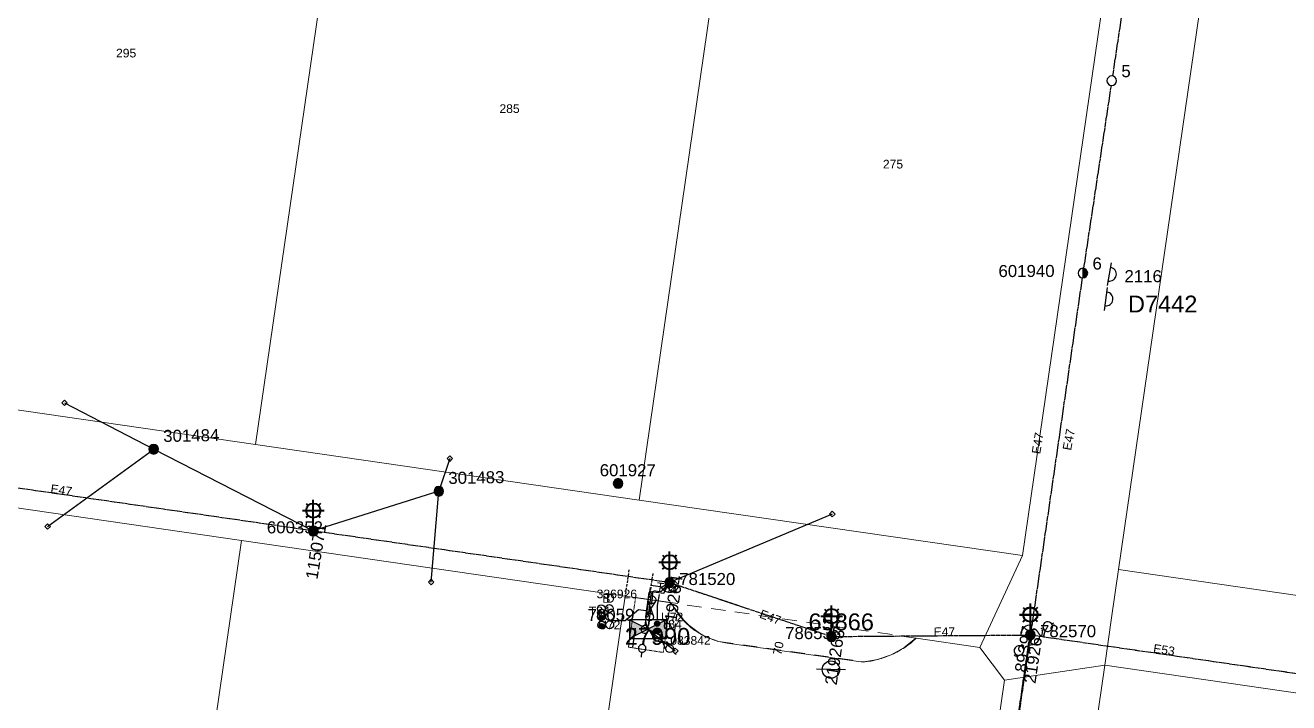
# Model space of a CAD drawing. Header units: metres. Extents: x 368 to 298975, y 411 to 6243625.
# Drawn here: x 296792.2 to 297054.5, y 6241894.2 to 6242035 of the extents above; entities that cross this region are included whole.
import ezdxf
from ezdxf.enums import TextEntityAlignment as Align

# ---------------------------------------------------------------- set-up
doc = ezdxf.new("R2010")
doc.units = ezdxf.units.M
for name, pattern in [('Cable Exist OH', [1, 1, 0]), ('Cable Exist UG', [8.2, 4, -1.2, 1.8, -1.2]), ('Dash', [5, 3, -2]), ('DASHED', [0.75, 0.5, -0.25]), ('HIDDEN', [0.375, 0.25, -0.125]), ('HIDDEN2', [0.1875, 0.125, -0.0625])]:
    doc.linetypes.add(name, pattern=pattern)
doc.layers.get('0').update_dxf_attribs({"color": 6})
for name, color, linetype, lineweight in [('Cadastre Developer_SP_EXT', 9, 'Continuous', 5), ('Cadastre Land Parcels_SP_EXT', 250, 'Continuous', 5), ('Cadastre Other Property_SP_EXT', 9, 'HIDDEN', 5), ('Cadastre Roads_SP_EXT', 250, 'Continuous', 5)]:
    doc.layers.add(name, color=color, linetype=linetype, lineweight=lineweight)
for name, color, linetype in [('Duct_SP_EXT', 7, 'Continuous'), ('Equip_HV_EXT', 7, 'Continuous'), ('Equip_LV_EXT', 7, 'Continuous'), ('Equip_SP_HV_EXT', 7, 'Continuous'), ('Equip_SP_HV_NEW', 2, 'Continuous'), ('Equip_SP_LV_EXT', 7, 'Continuous'), ('Equip_SP_SL_EXT', 7, 'Continuous'), ('Mains_HV_EXT', 7, 'Continuous'), ('Mains_LV_EXT', 7, 'Continuous'), ('Services_SP_EXT', 7, 'Continuous'), ('Sub_SP_EXT', 7, 'Continuous'), ('SupportsOH_SP_TR_HV_LV_SL_EXT', 7, 'Continuous'), ('SupportsOH_SP_TR_HV_LV_SL_NEW', 2, 'Continuous'), ('Trench_SP_EXT', 7, 'Continuous')]:
    doc.layers.add(name, color=color, linetype=linetype)
doc.layers.add('UNKNOWN_FEATURES', color=1, linetype='DASHED', plot=False)
doc.styles.add('HVSW_LABEL', font='arial.ttf')
doc.styles.add('iecARIAL', font='arial.ttf', dxfattribs={"height": 2})
doc.styles.add('POLE_LABEL', font='arial.ttf')
doc.styles.get("Standard").update_dxf_attribs({"font": 'arial.ttf'})
doc.styles.add('SWITCH_LABEL', font='arial.ttf', dxfattribs={"height": 2.5})
doc.linetypes.add('IE Trench HV', pattern='A,7,-0.2,["/",Standard,S=3,R=0,X=0.6,Y=-1.4],-2.5', length=9.7)

# ---------------------------------------------------------------- blocks, each defined once
blk = doc.blocks.new('SUB_PADMOUNT_EXT')
for points in [[(0, 0), (-3.84, 1.92), (-3.84, -1.92)], [(0, 0), (3.84, 1.92), (3.84, -1.92)]]:
    blk.add_hatch(color=256).paths.add_polyline_path(points)
for p, q in [((3.84, 1.92), (-3.84, -1.92)), ((-3.84, 1.92), (3.84, -1.92))]:
    blk.add_line(p, q)
blk.add_lwpolyline([(-3.84, -1.92), (3.84, -1.92), (3.84, 1.92), (-3.84, 1.92)], close=True)
for tag, height, flags, p in [('ASSET_NUM', 3.5, 8, (2, 2)), ('STREET_CODE', 0.2, 9, (1.5, 0)), ('CONSTRUCTED_VOLTAGE', 0.2, 9, (1.5, -0.2)), ('OPERATING_VOLTAGE', 0.2, 9, (1.5, -0.6)), ('ORIENTATION', 0.2, 9, (1.5, -0.8)), ('OWNED_BY', 0.2, 9, (1.5, -1)), ('OPERATED_BY', 0.2, 9, (1.5, -1.2)), ('SECONDARY_VOLTAGE', 0.2, 9, (1.5, -1.6)), ('STATE', 0.2, 9, (1.5, -1.8)), ('SUBSTATION_TYPE', 0.2, 9, (1.5, -2.2)), ('NO_PHASES', 0.2, 9, (1.5, -0.4)), ('MAINTAINED_BY', 0.2, 9, (1.5, -1.4)), ('PARENT', 0.2, 9, (1.5, -2)), ('USAGE', 0.2, 9, (1.5, -2.4)), ('LEGEND', 0.2, 9, (1.5, -2.6)), ('STREETNAME', 0.2, 9, (1.5, -3)), ('SUBURB', 0.2, 9, (1.5, -3.2)), ('Z', 0.2, 1, (1.5, -3.6)), ('LOCATION', 0.2, 9, (1.5, -2.8)), ('NOTES', 0.2, 9, (1.5, -3.4))]:
    blk.add_attdef(tag, text='', height=height, dxfattribs=dict(flags=flags)).set_placement(p, align=Align.MIDDLE_LEFT)
blk = doc.blocks.new('DUCT_EXT')
blk.add_circle((0, 0.8), 0.8)
at = {"flags": 1}
blk.add_attdef('Z', (0, 0), '', height=0.2, dxfattribs=at)
at = {"flags": 9}
for tag, p in [('DUCT_CODE', (0, 0)), ('XSECT_TYPE', (0, -0.2)), ('STATE', (0, -0.6)), ('FB_REFERENCE', (0, -0.4)), ('NOTES', (0, -0.8))]:
    blk.add_attdef(tag, text='', height=0.2, dxfattribs=at).set_placement(p, align=Align.MIDDLE_LEFT)
blk = doc.blocks.new('LV_OH_LINKS_OPEN_EXT')
for p, q in [((-0.17, 4.97), (-0.17, 5.46)), ((0.17, 4.97), (0.17, 5.46)), ((-0.17, 3), (-0.17, 2.5)), ((0.17, 3), (0.17, 2.5))]:
    blk.add_line(p, q)
blk.add_lwpolyline([(0, 2.99, 1), (0, 4.98, 1)], format="xyb", close=True)
at = {"flags": 9}
for tag, p in [('ACTUAL_STATUS', (0, 0)), ('CONSTRUCTED_VOLTAGE', (0, -0.2)), ('OPERATING_VOLTAGE', (0, -0.6)), ('ORIENTATION', (0, -0.8)), ('OWNED_BY', (0, -1)), ('STATE', (0, -1.2)), ('SWITCH_TYPE', (0, -1.4)), ('NO_PHASES', (0, -0.4)), ('USAGE', (0, -1.6)), ('LEGEND', (0, -1.8)), ('NOTES', (0, -2))]:
    blk.add_attdef(tag, text='', height=0.2, dxfattribs=at).set_placement(p, align=Align.MIDDLE_LEFT)
at = {"flags": 1}
blk.add_attdef('Z', (0, 0), '', height=0.2, dxfattribs=at)
blk = doc.blocks.new('SL_LANTERN_EXT')
at = {"lineweight": 40}
for p, q in [((-1.46, 5.68), (-1.06, 5.28)), ((0, 1.97), (0, 6.47)), ((1.46, 5.68), (1.06, 5.28)), ((-2.25, 4.22), (2.25, 4.22)), ((-1.46, 2.76), (-1.06, 3.16)), ((0, 0), (0, 2.72)), ((1.46, 2.76), (1.06, 3.16))]:
    blk.add_line(p, q, dxfattribs=at)
blk.add_circle((0, 4.22), 1.5, dxfattribs=at)
at = {"style": 'iecARIAL', "flags": 8}
blk.add_attdef('ASSET_NUM', (1.5, 1.5), '', height=2.5, dxfattribs=at)
for tag, p, height, flags in [('OPERATING_VOLTAGE', (0.98, -1.65), 0.2, 9), ('ORIENTATION', (0.98, -1.85), 0.2, 9), ('OWNED_BY', (0.98, -2.05), 0.2, 9), ('STATE', (0.98, -2.25), 0.2, 9), ('CONSTRUCTED_VOLTAGE', (0.98, -0.65), 0.2, 9), ('CONTROL_TYPE', (0.98, -0.85), 0.2, 9), ('LANTERN_PURPOSE', (0.98, -1.05), 0.2, 9), ('LANTERN_TYPE', (0.98, -1.25), 0.2, 9), ('NO_PHASES', (0.98, -1.45), 0.2, 9), ('USAGE', (0.98, -2.45), 0.2, 9), ('CEXIST', (0.98, -2.65), 0.2, 9), ('LNUMBER', (2.18, -3.25), 2.5, 8), ('CNEW', (0.98, -2.85), 0.2, 9), ('CNUMBER', (0.98, -3.05), 0.2, 9), ('CREMOVE', (0.98, -3.25), 0.2, 9), ('CREPLACE', (0.98, -3.45), 0.2, 9), ('LKINGHEIGHT', (0.98, -3.65), 0.2, 9), ('LBRACKET', (0.98, -3.85), 0.2, 9), ('LBRACKETVOCAB', (0.98, -4.05), 0.2, 9), ('LCATEGORY', (0.98, -4.25), 0.2, 9), ('LCHARGE1', (0.98, -4.45), 0.2, 9), ('LCHARGE1PERCENT', (0.98, -4.65), 0.2, 9), ('LCHARGE2', (0.98, -4.85), 0.2, 9), ('LCHARGE2PERCENT', (0.98, -5.05), 0.2, 9), ('LCHARGE3', (0.98, -5.25), 0.2, 9), ('LCHARGE3PERCENT', (0.98, -5.45), 0.2, 9), ('LEXIST', (0.98, -5.65), 0.2, 9), ('LLAMP', (0.98, -5.85), 0.2, 9), ('LLAMPVOCAB', (0.98, -6.05), 0.2, 9), ('LMAST', (0.98, -6.25), 0.2, 9), ('LMASTVOCAB', (0.98, -6.45), 0.2, 9), ('LNEW', (0.98, -6.65), 0.2, 9), ('LANTNUMBER', (0.98, -6.85), 0.2, 9), ('LOUTREACH', (0.98, -7.25), 0.2, 9), ('LOUTREACHVOCAB', (0.98, -7.45), 0.2, 9), ('LRATECODE', (0.98, -7.65), 0.2, 9), ('LREMOVE', (0.98, -7.85), 0.2, 9), ('LREPLACE', (0.98, -8.05), 0.2, 9), ('STREETNAME', (0.98, -9.25), 0.2, 9), ('SUBURB', (0.98, -9.45), 0.2, 1), ('LTYPE', (0.98, -8.25), 0.2, 9), ('LTYPEVOCAB', (0.98, -8.45), 0.2, 9), ('LEGEND', (0.98, -8.65), 0.2, 9), ('LOCATION', (0.98, -8.85), 0.2, 9), ('NOTES', (0.98, -9.05), 0.2, 9)]:
    blk.add_attdef(tag, p, '', height=height, dxfattribs=dict(flags=flags))
blk = doc.blocks.new('CCP_EXT')
at = {"flags": 9}
blk.add_attdef('NOTES', text='', height=0.2, dxfattribs=at).set_placement((0, -2), align=Align.MIDDLE_LEFT)
blk.add_wipeout([(0, 0.57), (0.57, 0), (0, -0.57), (-0.57, 0)])
blk.add_lwpolyline([(-0.57, 0), (0, 0.57), (0.57, 0), (0, -0.57), (-0.57, 0)])
at = {"flags": 1}
blk.add_attdef('Z', (0, 0), '', height=0.2, dxfattribs=at)
at = {"flags": 9}
for tag, p in [('CCP_TYPE', (0, 0)), ('CONSTRUCTED_VOLTAGE', (0, -0.2)), ('OPERATING_VOLTAGE', (0, -0.6)), ('ORIENTATION', (0, -0.8)), ('OWNED_BY', (0, -1)), ('STATE', (0, -1.8)), ('NO_PHASES', (0, -0.4)), ('USAGE', (0, -1.2)), ('LEGEND', (0, -1.4)), ('LIFE_SUPPORT', (0, -1.6))]:
    blk.add_attdef(tag, text='', height=0.2, dxfattribs=at).set_placement(p, align=Align.MIDDLE_LEFT)
blk = doc.blocks.new('POLE_EXT')
blk.add_hatch(color=256).paths.add_polyline_path([(-1, 0, 1), (1, 0, 1)])
blk.add_lwpolyline([(-1, 0, 1), (1, 0, 1)], format="xyb", close=True)
for tag, height, flags, p in [('pNumber', 2.5, 8, (-17.84, 2.07)), ('OWNED_BY', 0.2, 9, (1.35, -0.4)), ('SPECIAL_USE', 0.2, 9, (1.35, -0.8)), ('STATE', 0.2, 9, (1.35, -1)), ('cLV', 0.2, 9, (1.35, -1.4)), ('hDepth', 0.2, 9, (1.35, -1.6)), ('hDia', 0.2, 9, (1.35, -1.8)), ('cHV', 0.2, 9, (1.35, -2)), ('PARENT', 0.2, 9, (1.35, -0.6)), ('USAGE', 0.2, 9, (1.35, -1.2)), ('LBRACKET', 0.2, 9, (1.35, -2.2)), ('LExisting', 0.2, 9, (1.35, -2.4)), ('LANTNUMBER', 0.2, 9, (1.35, -2.6)), ('cLinedev', 0.2, 9, (1.35, -3.4)), ('pExisting', 0.2, 9, (1.35, -3.8)), ('pFooting', 0.2, 9, (1.35, -4.4)), ('pNew', 0.2, 9, (1.35, -4.6)), ('pRelocate', 0.2, 9, (1.35, -5)), ('pRemove', 0.2, 9, (1.35, -5.2)), ('LOther', 0.2, 9, (1.35, -2.8)), ('LRemove', 0.2, 9, (1.35, -3)), ('LEGEND', 0.2, 9, (1.35, -3.2)), ('LOCATION', 0.2, 9, (1.35, -3.6)), ('PFNUMBER', 0.2, 9, (1.35, -4)), ('NEWPFNUMBER', 0.2, 9, (1.35, -4.2)), ('pReplace', 0.2, 9, (1.35, -5.4)), ('pStay', 0.2, 9, (1.35, -5.6)), ('pType', 0.2, 9, (1.35, -5.8)), ('cspan', 0.2, 9, (1.35, -6)), ('STREETNAME', 0.2, 9, (1.35, -6.2)), ('SUBURB', 0.2, 9, (1.35, -6.4)), ('OPERATED_BY', 0.2, 9, (1.36, -7.01)), ('NOTES', 0.2, 9, (1.35, -6.6)), ('MAINTAINED_BY', 0.2, 9, (1.36, -6.81))]:
    blk.add_attdef(tag, text='', height=height, dxfattribs=dict(flags=flags)).set_placement(p, align=Align.MIDDLE_LEFT)
at = {"style": 'POLE_LABEL'}
for tag, height, flags, p in [('ASSET_NUM', 2.5, 8, (2, 2)), ('STRUCTURE_PLANT_NUMBER', 0.2, 9, (1.35, 0.03)), ('STREET_CODE', 0.2, 9, (1.35, -0.2))]:
    blk.add_attdef(tag, text='', height=height, dxfattribs=dict(at, flags=flags)).set_placement(p, align=Align.MIDDLE_LEFT)
at = {"flags": 1}
blk.add_attdef('Z', (1.35, -7.33), '', height=0.2, dxfattribs=at)
blk = doc.blocks.new('LV_UG_DFUSE_CLOSED_EXT')
for points in [[(1, 0), (0, 0)], [(5.04, 0.73), (2.16, -0.72)], [(5.05, -0.71), (2.16, 0.72)], [(6.2, 0.01), (7.2, 0.01)]]:
    blk.add_lwpolyline(points)
for centre in [(1.8, 0), (5.4, 0.01)]:
    blk.add_circle(centre, 0.8)
at = {"flags": 9}
for tag, p in [('ACTUAL_STATUS', (0, 0)), ('CONSTRUCTED_VOLTAGE', (0, -0.2)), ('OPERATING_VOLTAGE', (0, -0.6)), ('ORIENTATION', (0, -0.8)), ('STATE', (0, -1)), ('SWITCH_TYPE', (0, -1.2)), ('NO_PHASES', (0, -0.4)), ('USAGE', (0, -1.4)), ('NOTES', (0, -1.6))]:
    blk.add_attdef(tag, text='', height=0.2, dxfattribs=at).set_placement(p, align=Align.MIDDLE_LEFT)
at = {"flags": 1}
blk.add_attdef('Z', (0, 0), '', height=0.2, dxfattribs=at)
blk = doc.blocks.new('HV_USL_CLOSED_EXT')
blk.add_line((2.4, 5.5), (-2.4, 5.5))
blk.add_lwpolyline([(1.44, 5.5, 0.414214), (0, 6.94, 0.414214), (-1.44, 5.5)], format="xyb")
for tag, height, flags, p in [('ASSET_NUM', 2.5, 8, (2, 2)), ('STREET_CODE', 0.2, 9, (1.5, 0)), ('ACTUAL_STATUS', 0.2, 9, (1.5, -0.2)), ('CONSTRUCTED_VOLTAGE', 0.2, 9, (1.5, -0.4)), ('OPERATING_VOLTAGE', 0.2, 9, (1.5, -0.8)), ('ORIENTATION', 0.2, 9, (1.5, -1)), ('OWNED_BY', 0.2, 9, (1.5, -1.2)), ('OPERATED_BY', 0.2, 9, (1.5, -1.4)), ('STATE', 0.2, 9, (1.5, -1.8)), ('SWITCH_TYPE', 0.2, 9, (1.5, -2)), ('NO_PHASES', 0.2, 9, (1.5, -0.6)), ('MAINTAINED_BY', 0.2, 9, (1.5, -1.6)), ('USAGE', 0.2, 9, (1.5, -2.2)), ('LEGEND', 0.2, 9, (1.5, -2.4)), ('LOCATION', 0.2, 9, (1.5, -2.6)), ('STREETNAME', 0.2, 9, (1.5, -2.8)), ('SUBURB', 0.2, 9, (1.5, -3)), ('Z', 0.2, 1, (1.5, -3.6)), ('NOTES', 0.2, 9, (1.5, -3.2)), ('LABEL_ALIGNMENT', 0.2, 9, (1.5, -3.4))]:
    blk.add_attdef(tag, text='', height=height, dxfattribs=dict(flags=flags)).set_placement(p, align=Align.MIDDLE_LEFT)
blk = doc.blocks.new('HV_ABS_CLOSED_EXT')
blk.add_line((-3, 6.87), (3, 6.87))
blk.add_circle((0, 6.87), 1.8)
at = {"style": 'HVSW_LABEL'}
for tag, height, flags, p in [('ASSET_NUM', 3.5, 8, (2, 2)), ('STREET_CODE', 0.2, 9, (0, -0.2))]:
    blk.add_attdef(tag, text='', height=height, dxfattribs=dict(at, flags=flags)).set_placement(p, align=Align.MIDDLE_LEFT)
at = {"flags": 1}
blk.add_attdef('Z', (0, 0), '', height=0.2, dxfattribs=at)
at = {"flags": 9}
for tag, p in [('ACTUAL_STATUS', (0, -0.4)), ('CONSTRUCTED_VOLTAGE', (0, -0.6)), ('OPERATING_VOLTAGE', (0, -1)), ('ORIENTATION', (0, -1.2)), ('OWNED_BY', (0, -1.4)), ('STATE', (0, -1.6)), ('SWITCH_TYPE', (0, -1.8)), ('STREETNAME', (0, -2.6)), ('NO_PHASES', (0, -0.8)), ('USAGE', (0, -2)), ('LEGEND', (0, -2.2)), ('LOCATION', (0, -2.4)), ('SUBURB', (0, -2.8)), ('NOTES', (0, -3))]:
    blk.add_attdef(tag, text='', height=0.2, dxfattribs=at).set_placement(p, align=Align.MIDDLE_LEFT)
blk = doc.blocks.new('SWG_HOLEC_SU_EXT')
blk.add_line((1.8, -2), (5.8, -2))
for points in [[(1, 0), (0, 0)], [(6.6, 0), (7.6, 0)]]:
    blk.add_lwpolyline(points)
for points in [[(1.8, -0.8, 1), (1.8, 0.8, 1)], [(5.8, -0.8, 1), (5.8, 0.8, 1)]]:
    blk.add_lwpolyline(points, format="xyb", close=True)
at = {"style": 'SWITCH_LABEL', "flags": 8}
blk.add_attdef('ASSET_NUM', text='', height=2.5, rotation=179.9544, dxfattribs=at).set_placement((-2.4, 0), align=Align.MIDDLE_LEFT)
at = {"flags": 1}
blk.add_attdef('Z', (0, 0), '', height=0.2, dxfattribs=at)
at = {"flags": 9}
for tag, p in [('ACTUAL_STATUS', (0, -0.4)), ('CONSTRUCTED_VOLTAGE', (0, -0.6)), ('OPERATING_VOLTAGE', (0, -1)), ('ORIENTATION', (0, -1.2)), ('OWNED_BY', (0, -1.4)), ('STATE', (0, -1.8)), ('SWITCH_TYPE', (0, -2)), ('STREETNAME', (0, -2.6)), ('NO_PHASES', (0, -0.8)), ('PARENT', (0, -1.6)), ('USAGE', (0, -2.2)), ('LOCATION', (0, -2.4)), ('SUBURB', (0, -2.8)), ('NOTES', (0, -3))]:
    blk.add_attdef(tag, text='', height=0.2, dxfattribs=at).set_placement(p, align=Align.MIDDLE_LEFT)
at = {"style": 'SWITCH_LABEL', "flags": 9}
blk.add_attdef('STREET_CODE', text='', height=0.2, dxfattribs=at).set_placement((0, -0.2), align=Align.MIDDLE_LEFT)
blk = doc.blocks.new('CABLE_LARGE_EXT')
h = blk.add_hatch(color=256)
edge = h.paths.add_edge_path()
edge.add_arc((0, 0.55), 0.55, 0, 360)
blk.add_circle((0, 0.55), 0.55)
at = {"flags": 1}
blk.add_attdef('Z', (0, 0), '', height=0.2, dxfattribs=at)
at = {"flags": 9}
for tag, p in [('COND_CODE', (0, 0)), ('STATE', (0, -0.4)), ('XSECT_SIZE', (0, -0.6)), ('FB_REFERENCE', (0, -0.2)), ('NOTES', (0, -0.8))]:
    blk.add_attdef(tag, text='', height=0.2, dxfattribs=at).set_placement(p, align=Align.MIDDLE_LEFT)
blk = doc.blocks.new('POLE_NEW')
for tag, height, flags, p in [('pNumber', 2.5, 8, (-17.84, 2.07)), ('OWNED_BY', 0.2, 9, (1.15, -0.4)), ('SPECIAL_USE', 0.2, 9, (1.15, -0.8)), ('STATE', 0.2, 9, (1.15, -1)), ('cLV', 0.2, 9, (1.15, -1.4)), ('hDepth', 0.2, 9, (1.15, -1.6)), ('hDia', 0.2, 9, (1.15, -1.8)), ('cHV', 0.2, 9, (1.15, -2)), ('PARENT', 0.2, 9, (1.15, -0.6)), ('USAGE', 0.2, 9, (1.15, -1.2)), ('LBRACKET', 0.2, 9, (1.15, -2.2)), ('LExisting', 0.2, 9, (1.15, -2.4)), ('LANTNUMBER', 0.2, 9, (1.15, -2.6)), ('cLinedev', 0.2, 9, (1.15, -3.4)), ('pExisting', 0.2, 9, (1.15, -3.6)), ('pFooting', 0.2, 9, (1.15, -4.2)), ('pNew', 0.2, 9, (1.15, -4.4)), ('pRelocate', 0.2, 9, (1.15, -4.8)), ('pRemove', 0.2, 9, (1.15, -5)), ('pReplace', 0.2, 9, (1.15, -5.2)), ('LOther', 0.2, 9, (1.15, -2.8)), ('LRemove', 0.2, 9, (1.15, -3)), ('LEGEND', 0.2, 9, (1.15, -3.2)), ('PFNUMBER', 0.2, 9, (1.15, -3.8)), ('NEWPFNUMBER', 0.2, 9, (1.15, -4)), ('pStay', 0.2, 9, (1.15, -5.4)), ('pType', 0.2, 9, (1.15, -5.6)), ('cspan', 0.2, 9, (1.15, -5.8)), ('SUBURB', 0.2, 9, (1.15, -6)), ('STREETNAME', 0.2, 9, (1.15, -6.2)), ('OPERATED_BY', 0.2, 9, (1.15, -6.89)), ('LOCATION', 0.2, 9, (1.15, -6.4)), ('NOTES', 0.2, 9, (1.15, -6.6)), ('MAINTAINED_BY', 0.2, 9, (1.15, -7.22))]:
    blk.add_attdef(tag, text='', height=height, dxfattribs=dict(flags=flags)).set_placement(p, align=Align.MIDDLE_LEFT)
at = {"style": 'POLE_LABEL'}
for tag, height, flags, p in [('ASSET_NUM', 2.5, 8, (2, 2)), ('STRUCTURE_PLANT_NUMBER', 0.2, 9, (1.15, 0.09)), ('STREET_CODE', 0.2, 9, (1.15, -0.2))]:
    blk.add_attdef(tag, text='', height=height, dxfattribs=dict(at, flags=flags)).set_placement(p, align=Align.MIDDLE_LEFT)
at = {"flags": 1}
blk.add_attdef('Z', (1.15, -7.59), '', height=0.2, dxfattribs=at)
blk.add_wipeout([(0.07, 1), (-0.06, 1), (-0.18, 0.98), (-0.3, 0.95), (-0.42, 0.91), (-0.53, 0.85), (-0.63, 0.77), (-0.73, 0.69), (-0.81, 0.59), (-0.87, 0.49), (-0.93, 0.37), (-0.97, 0.25), (-0.99, 0.13), (-1, 0.01), (-0.99, -0.12), (-0.97, -0.24), (-0.93, -0.36), (-0.88, -0.48), (-0.81, -0.58), (-0.73, -0.68), (-0.64, -0.77), (-0.54, -0.84), (-0.43, -0.9), (-0.31, -0.95), (-0.19, -0.98), (-0.07, -1), (0.06, -1), (0.18, -0.98), (0.3, -0.95), (0.42, -0.91), (0.53, -0.85), (0.63, -0.77), (0.73, -0.69), (0.81, -0.59), (0.87, -0.49), (0.93, -0.37), (0.97, -0.25), (0.99, -0.13), (1, -0.01), (0.99, 0.12), (0.97, 0.24), (0.93, 0.36), (0.88, 0.48), (0.81, 0.58), (0.73, 0.68), (0.64, 0.77), (0.54, 0.84), (0.43, 0.9), (0.31, 0.95), (0.19, 0.98)])
at = {"lineweight": -3}
blk.add_lwpolyline([(-1, 0, 1), (1, 0, 1)], format="xyb", close=True, dxfattribs=at)
blk = doc.blocks.new('POLE_REPLACE_NEW')
for tag, flags, p in [('LOther', 9, (1.5, -2.6)), ('cLinedev', 9, (1.5, -3.2)), ('LRemove', 9, (1.5, -2.8)), ('LEGEND', 9, (1.5, -3)), ('pExisting', 9, (1.5, -3.4)), ('PFNUMBER', 9, (1.5, -3.6)), ('NEWPFNUMBER', 9, (1.5, -3.8)), ('pFooting', 9, (1.5, -4)), ('pNew', 9, (1.5, -4.2)), ('pNumber', 9, (1.5, -4.4)), ('pRelocate', 9, (1.5, -4.6)), ('pRemove', 9, (1.5, -4.8)), ('pReplace', 9, (1.5, -5)), ('pStay', 9, (1.5, -5.2)), ('cspan', 9, (1.5, -5.6)), ('SUBURB', 9, (1.5, -5.8)), ('STREETNAME', 9, (1.5, -6)), ('OPERATED_BY', 9, (1.5, -6.6)), ('Z', 1, (1.5, -7)), ('pType', 9, (1.5, -5.4)), ('LOCATION', 9, (1.5, -6.2)), ('NOTES', 9, (1.5, -6.4)), ('MAINTAINED_BY', 9, (1.5, -6.8))]:
    blk.add_attdef(tag, text='', height=0.2, dxfattribs=dict(flags=flags)).set_placement(p, align=Align.MIDDLE_LEFT)
blk.add_wipeout([(0, 1), (-0.13, 0.99), (-0.25, 0.97), (-0.37, 0.93), (-0.48, 0.88), (-0.59, 0.81), (-0.68, 0.73), (-0.77, 0.64), (-0.84, 0.54), (-0.9, 0.43), (-0.95, 0.31), (-0.98, 0.19), (-1, 0.06), (-1, -0.06), (-0.98, -0.19), (-0.95, -0.31), (-0.9, -0.43), (-0.84, -0.54), (-0.77, -0.64), (-0.68, -0.73), (-0.59, -0.81), (-0.48, -0.88), (-0.37, -0.93), (-0.25, -0.97), (-0.13, -0.99), (0, -1), (0.13, -0.99), (0.25, -0.97), (0.37, -0.93), (0.48, -0.88), (0.59, -0.81), (0.68, -0.73), (0.77, -0.64), (0.84, -0.54), (0.9, -0.43), (0.95, -0.31), (0.98, -0.19), (1, -0.06), (1, 0.06), (0.98, 0.19), (0.95, 0.31), (0.9, 0.43), (0.84, 0.54), (0.77, 0.64), (0.68, 0.73), (0.59, 0.81), (0.48, 0.88), (0.37, 0.93), (0.25, 0.97), (0.13, 0.99)])
h = blk.add_hatch(color=256)
edge = h.paths.add_edge_path()
edge.add_arc((0, 0), 1, 270, 450)
edge.add_line((0, 1), (0, -1))
blk.add_lwpolyline([(0, 1), (0, -1)])
at = {"lineweight": -3}
blk.add_arc((0, 0), 1, 90, 270, dxfattribs=at)
blk.add_arc((0, 0), 1, 270, 90)
for tag, height, flags, p in [('ASSET_NUM', 2.5, 8, (2, 2)), ('STREET_CODE', 0.2, 9, (1.5, 0)), ('OWNED_BY', 0.2, 9, (1.5, -0.2)), ('SPECIAL_USE', 0.2, 9, (1.5, -0.6)), ('STATE', 0.2, 9, (1.5, -0.8)), ('cLV', 0.2, 9, (1.5, -1.2)), ('cHV', 0.2, 9, (1.5, -1.8)), ('PARENT', 0.2, 9, (1.5, -0.4)), ('USAGE', 0.2, 9, (1.5, -1)), ('hDepth', 0.2, 9, (1.5, -1.4)), ('hDia', 0.2, 9, (1.5, -1.6)), ('LBRACKET', 0.2, 9, (1.5, -2)), ('LExisting', 0.2, 9, (1.5, -2.2)), ('LANTNUMBER', 0.2, 9, (1.5, -2.4))]:
    blk.add_attdef(tag, text='', height=height, dxfattribs=dict(flags=flags)).set_placement(p, align=Align.MIDDLE_LEFT)
at = {"style": 'POLE_LABEL', "flags": 9}
blk.add_attdef('STRUCTURE_PLANT_NUMBER', text='', height=0.2, dxfattribs=at).set_placement((1.5, 0.24), align=Align.MIDDLE_LEFT)
blk = doc.blocks.new('*U69')
blk.add_line((7.04, 5.51), (2.24, 5.51))
blk.add_lwpolyline([(6.08, 5.51, 0.414214), (4.64, 6.95, 0.414214), (3.2, 5.51)], format="xyb")
for tag, height, flags, p in [('ASSET_NUM', 3.5, 8, (2, 2)), ('STREET_CODE', 0.2, 9, (1.5, 0)), ('ACTUAL_STATUS', 0.2, 9, (1.5, -0.2)), ('CONSTRUCTED_VOLTAGE', 0.2, 9, (1.5, -0.4)), ('OPERATING_VOLTAGE', 0.2, 9, (1.5, -0.8)), ('ORIENTATION', 0.2, 9, (1.5, -1)), ('OWNED_BY', 0.2, 9, (1.5, -1.2)), ('OPERATED_BY', 0.2, 9, (1.5, -1.4)), ('STATE', 0.2, 9, (1.5, -1.8)), ('SWITCH_TYPE', 0.2, 9, (1.5, -2)), ('SUBURB', 0.2, 9, (1.5, -2.6)), ('NO_PHASES', 0.2, 9, (1.5, -0.6)), ('MAINTAINED_BY', 0.2, 9, (1.5, -1.6)), ('USAGE', 0.2, 9, (1.5, -2.2)), ('LEGEND', 0.2, 9, (1.5, -2.4)), ('STREETNAME', 0.2, 9, (1.5, -2.8)), ('Z', 0.2, 1, (1.5, -3.6)), ('LOCATION', 0.2, 9, (1.5, -3)), ('NOTES', 0.2, 9, (1.5, -3.2)), ('LABEL_ALIGNMENT', 0.2, 9, (1.5, -3.4))]:
    blk.add_attdef(tag, text='', height=height, dxfattribs=dict(flags=flags)).set_placement(p, align=Align.MIDDLE_LEFT)

msp = doc.modelspace()

# ---------------------------------------------------------------- linework, layer by layer
at = {"layer": 'Cadastre Land Parcels_SP_EXT', "linetype": 'Continuous'}
for points in [[(296861.64, 6242097.17), (296782.03, 6242108.71), (296760.38, 6241959.42), (296840, 6241947.87), (296861.64, 6242097.17)], [(296941.26, 6242085.63), (296861.64, 6242097.17), (296840, 6241947.87), (296919.62, 6241936.33), (296941.26, 6242085.63)], [(297020.87, 6242074.11), (296941.26, 6242085.63), (296919.62, 6241936.33), (296999.24, 6241924.82), (297020.87, 6242074.11)], [(297120.42, 6242059.68), (297040.81, 6242071.2), (297019.19, 6241921.89), (297098.79, 6241910.37), (297120.42, 6242059.68)], [(296837.09, 6241927.95), (296757.47, 6241939.5), (296735.81, 6241790.23), (296815.44, 6241778.67), (296837.09, 6241927.95)], [(296916.72, 6241916.41), (296837.09, 6241927.95), (296815.44, 6241778.67), (296895.08, 6241767.1), (296916.72, 6241916.41)], [(297095.94, 6241890.5), (297016.3, 6241902.03), (296994.67, 6241752.71), (297074.31, 6241741.17), (297095.94, 6241890.5)]]:
    msp.add_lwpolyline(points, close=True, dxfattribs=at)
msp.add_lwpolyline([(296974.71, 6241755.57), (296995.47, 6241898.95), (296990.4, 6241905.74), (296977.17, 6241907.66), (296976.89, 6241907.4), (296976.6, 6241907.14), (296976.31, 6241906.9), (296976.02, 6241906.65), (296975.71, 6241906.42), (296975.41, 6241906.19), (296975.1, 6241905.96), (296974.78, 6241905.75), (296974.46, 6241905.54), (296974.14, 6241905.34), (296973.81, 6241905.14), (296973.48, 6241904.95), (296973.14, 6241904.77), (296972.8, 6241904.59), (296972.46, 6241904.42), (296972.11, 6241904.26), (296971.76, 6241904.11), (296971.41, 6241903.96), (296971.05, 6241903.82), (296970.69, 6241903.69), (296970.33, 6241903.56), (296969.96, 6241903.45), (296969.6, 6241903.34), (296969.23, 6241903.24), (296968.86, 6241903.14), (296968.48, 6241903.06), (296968.11, 6241902.98), (296967.73, 6241902.91), (296967.35, 6241902.85), (296966.98, 6241902.79), (296966.6, 6241902.74), (296966.22, 6241902.7), (296937.9, 6241906.64), (296937.9, 6241906.64), (296937.56, 6241906.69), (296937.22, 6241906.75), (296936.88, 6241906.81), (296936.54, 6241906.89), (296936.21, 6241906.97), (296935.87, 6241907.06), (296935.54, 6241907.15), (296935.21, 6241907.26), (296934.88, 6241907.37), (296934.56, 6241907.49), (296934.24, 6241907.61), (296933.92, 6241907.75), (296933.6, 6241907.89), (296933.29, 6241908.04), (296932.98, 6241908.19), (296932.68, 6241908.36), (296932.38, 6241908.53), (296932.08, 6241908.7), (296931.79, 6241908.89), (296931.5, 6241909.08), (296931.21, 6241909.27), (296930.93, 6241909.48), (296930.66, 6241909.68), (296930.39, 6241909.9), (296930.12, 6241910.12), (296929.86, 6241910.35), (296929.61, 6241910.58), (296929.36, 6241910.82), (296929.11, 6241911.07), (296928.88, 6241911.32), (296928.64, 6241911.57), (296928.42, 6241911.83), (296928.2, 6241912.1), (296927.98, 6241912.37), (296927.77, 6241912.65), (296927.57, 6241912.93), (296927.38, 6241913.21), (296927.19, 6241913.5), (296927.01, 6241913.8), (296926.83, 6241914.1), (296926.66, 6241914.4), (296926.5, 6241914.7), (296926.35, 6241915.01), (296916.72, 6241916.41), (296895.08, 6241767.1)], dxfattribs=at)
at = {"layer": 'Cadastre Roads_SP_EXT', "linetype": 'Continuous'}
for points in [[(297098.79, 6241910.37), (297019.19, 6241921.89), (297017.74, 6241911.9), (297016.3, 6241902.03), (297095.94, 6241890.5), (297175.57, 6241878.96), (297255.22, 6241867.43), (297334.86, 6241855.9), (297414.51, 6241844.38), (297494.16, 6241832.85), (297573.81, 6241821.32), (297575.26, 6241831.34), (297576.69, 6241841.23), (297497.01, 6241852.73), (297417.36, 6241864.25), (297337.71, 6241875.78), (297258.07, 6241887.31), (297178.43, 6241898.84), (297098.79, 6241910.37)], [(296994.67, 6241752.71), (297016.3, 6241902.03), (296995.47, 6241898.95), (296974.71, 6241755.57), (296953.92, 6241612.2), (296973.02, 6241603.33), (296994.67, 6241752.71)]]:
    msp.add_lwpolyline(points, close=True, dxfattribs=at)
at = {"layer": 'Duct_SP_EXT'}
for p, q in [((296921.65, 6241917.12), (296921.02, 6241912.6)), ((296922.13, 6241917.05), (296921.5, 6241912.53)), ((296921.65, 6241917.12), (296921.89, 6241917.08)), ((296922.13, 6241917.05), (296921.89, 6241917.08)), ((296921.02, 6241912.6), (296920.95, 6241912.12)), ((296920.95, 6241912.12), (296921.19, 6241912.08)), ((296921.02, 6241912.6), (296921.26, 6241912.57)), ((296921.43, 6241912.05), (296921.19, 6241912.08)), ((296921.5, 6241912.53), (296921.26, 6241912.57)), ((296921.5, 6241912.53), (296921.43, 6241912.05))]:
    msp.add_line(p, q, dxfattribs=at)
for points in [[(296923.47, 6241911.52), (296923.47, 6241914.44), (296923.87, 6241916.75)], [(296914.26, 6241911.32), (296916.74, 6241911.32), (296919.51, 6241913.64), (296921.02, 6241913.44)]]:
    msp.add_lwpolyline(points, dxfattribs=at)
at = {"layer": 'Mains_HV_EXT', "linetype": 'Cable Exist OH'}
for points in [[(297023.67, 6242062.71), (297011.87, 6241984.18)], [(297011.87, 6241984.18), (297000.87, 6241908.32)], [(296925.96, 6241919.2), (296959.59, 6241908)], [(296959.59, 6241908), (297000.87, 6241908.32)], [(297000.87, 6241908.32), (296989.3, 6241828.5)], [(297000.87, 6241908.36), (297065.21, 6241899.02)]]:
    msp.add_lwpolyline(points, dxfattribs=at)
at = {"layer": 'Mains_HV_EXT', "linetype": 'Cable Exist UG'}
msp.add_lwpolyline([(296921.33, 6241909.68), (296921.05, 6241911.26), (296922.04, 6241918.67), (296922.04, 6241918.67), (296923.04, 6241918.52), (296923.04, 6241918.52), (296924.39, 6241918.33), (296925.95, 6241919.2)], dxfattribs=at)
at = {"layer": 'Mains_HV_EXT', "linetype": 'Continuous'}
for points in [[(296924.11, 6241918.37, 0.647862), (296927.88, 6241918.48)], [(297001.17, 6241910.36, 0.469501), (296998.89, 6241908.3)], [(297000.58, 6241906.27, 0.429585), (297002.85, 6241908.09)]]:
    msp.add_lwpolyline(points, format="xyb", dxfattribs=at)
at = {"layer": 'Mains_LV_EXT', "linetype": 'Cable Exist UG'}
msp.add_lwpolyline([(296921.45, 6241909.53), (296922.66, 6241917.56), (296922.66, 6241917.56), (296923.47, 6241917.44), (296923.47, 6241917.44), (296924.24, 6241917.34), (296925.95, 6241919.2)], dxfattribs=at)
at = {"layer": 'Mains_LV_EXT', "linetype": 'Cable Exist OH'}
for points in [[(296925.97, 6241919.21), (296959.59, 6241908)], [(296959.59, 6241908), (297000.87, 6241908.32)], [(296989.27, 6241828.55), (297000.81, 6241908.44)], [(297000.87, 6241908.36), (297065.11, 6241899.04)]]:
    msp.add_lwpolyline(points, dxfattribs=at)
at = {"layer": 'Services_SP_EXT'}
for points in [[(296818.84, 6241946.91), (296851.98, 6241929.93)], [(296878.04, 6241938.18), (296851.98, 6241929.93)]]:
    msp.add_lwpolyline(points, dxfattribs=at)
at = {"layer": 'Trench_SP_EXT', "linetype": 'Cable Exist UG'}
for points in [[(296921.89, 6241917.08), (296921.92, 6241917.27), (296922.13, 6241917.35), (296924.78, 6241917), (296925.95, 6241919.2)], [(296921.12, 6241910.35), (296923.58, 6241906.23)]]:
    msp.add_lwpolyline(points, dxfattribs=at)
at = {"layer": 'UNKNOWN_FEATURES'}
for points in [[(296917.51, 6241921.84), (296916.73, 6241916.45)], [(296922.46, 6241921.12), (296922.26, 6241919.75), (296921.88, 6241917.1)]]:
    msp.add_lwpolyline(points, dxfattribs=at)

# ---------------------------------------------------------------- block references
at = {"layer": 'Duct_SP_EXT'}
for name, p in [('DUCT_EXT', (296911.76, 6241913)), ('DUCT_EXT', (296913.44, 6241913.02)), ('DUCT_EXT', (296911.77, 6241911.31)), ('DUCT_EXT', (296911.83, 6241909.61)), ('CABLE_LARGE_EXT', (296911.77, 6241911.31)), ('CABLE_LARGE_EXT', (296911.83, 6241909.61)), ('DUCT_EXT', (296913.49, 6241911.31)), ('DUCT_EXT', (296913.54, 6241909.63))]:
    msp.add_blockref(name, p, dxfattribs=at)
for p, rotation in [((296923.92, 6241910.67), 90.96981404424628), ((296923.95, 6241909.13), 88.4239671699248)]:
    msp.add_blockref('CABLE_LARGE_EXT', p, dxfattribs=dict(at, rotation=rotation))
at = {"layer": 'Equip_HV_EXT'}
ref = msp.add_blockref('SWG_HOLEC_SU_EXT', (296921.05, 6241911.27), dxfattribs=dict(at, rotation=262.219852613424))
ref.add_attrib('ASSET_NUM', '79059', dxfattribs={"layer": '0', "height": 2.5, "rotation": 0.2677, "style": 'SWITCH_LABEL'}).set_placement((296918.65, 6241912.52), align=Align.MIDDLE_RIGHT)
at = {"layer": 'Equip_LV_EXT', "rotation": 82.12591482178097}
msp.add_blockref('LV_UG_DFUSE_CLOSED_EXT', (296921.56, 6241910.28), dxfattribs=at)
at = {"layer": 'Equip_SP_HV_EXT'}
ref = msp.add_blockref('HV_USL_CLOSED_EXT', (297011.87, 6241984.18), dxfattribs=dict(at, rotation=260.3004471317304))
ref.add_attrib('ASSET_NUM', '2116', dxfattribs={"layer": '0', "height": 2.5}).set_placement((297028.18, 6241980.85), align=Align.BOTTOM_RIGHT)
ref = msp.add_blockref('HV_ABS_CLOSED_EXT', (296959.59, 6241908), dxfattribs=dict(at, rotation=178.9540126208601))
ref.add_attrib('ASSET_NUM', '65866', dxfattribs={"layer": '0', "height": 3.5, "style": 'HVSW_LABEL'}).set_placement((296961.59, 6241908.25), align=Align.BOTTOM_CENTER)
at = {"layer": 'Equip_SP_HV_NEW', "linetype": 'IE Trench HV'}
ref = msp.add_blockref('*U69', (297011.77, 6241983.48, -69.48), dxfattribs=dict(at, rotation=262.1010370005874))
ref.add_attrib('ASSET_NUM', 'D7442', dxfattribs={"layer": '0', "height": 3.5}).set_placement((297021.14, 6241977.06, -69.48), align=Align.MIDDLE_LEFT)
at = {"layer": 'Equip_SP_LV_EXT'}
for p, rotation in [((297000.87, 6241908.36), 295.0778749238879), ((297000.81, 6241908.34), 144.8242209980744)]:
    msp.add_blockref('LV_OH_LINKS_OPEN_EXT', p, dxfattribs=dict(at, rotation=rotation))
at = {"layer": 'Equip_SP_SL_EXT'}
ref = msp.add_blockref('SL_LANTERN_EXT', (296851.98, 6241929.93), dxfattribs=at)
ref.add_attrib('ASSET_NUM', '115071', dxfattribs={"layer": '0', "height": 2.5, "rotation": 80.6631, "style": 'iecARIAL'}).set_placement((296853.48, 6241931.43), align=Align.MIDDLE_RIGHT)
ref = msp.add_blockref('SL_LANTERN_EXT', (296925.96, 6241919.2), dxfattribs=at)
ref.add_attrib('ASSET_NUM', '219264', dxfattribs={"layer": '0', "height": 2.5, "rotation": 82.1203, "style": 'iecARIAL'}).set_placement((296927.46, 6241920.7), align=Align.MIDDLE_RIGHT)
ref = msp.add_blockref('SL_LANTERN_EXT', (296959.59, 6241908), dxfattribs=at)
ref.add_attrib('ASSET_NUM', '219263', dxfattribs={"layer": '0', "height": 2.5, "rotation": 81.702, "style": 'iecARIAL'}).set_placement((296961.09, 6241909.5), align=Align.MIDDLE_RIGHT)
ref = msp.add_blockref('SL_LANTERN_EXT', (297000.87, 6241908.36), dxfattribs=at)
ref.add_attrib('ASSET_NUM', '89397', dxfattribs={"layer": '0', "height": 2.5, "rotation": 80.6744, "style": 'iecARIAL'}).set_placement((297002.37, 6241909.86), align=Align.BOTTOM_RIGHT)
ref = msp.add_blockref('SL_LANTERN_EXT', (297000.87, 6241908.32), dxfattribs=at)
ref.add_attrib('ASSET_NUM', '219262', dxfattribs={"layer": '0', "height": 2.5, "rotation": 81.6735, "style": 'iecARIAL'}).set_placement((297002.37, 6241909.82), align=Align.MIDDLE_RIGHT)
at = {"layer": 'Sub_SP_EXT'}
ref = msp.add_blockref('SUB_PADMOUNT_EXT', (296921.45, 6241909.53), dxfattribs=at)
ref.add_attrib('ASSET_NUM', '27990', dxfattribs={"layer": '0', "height": 3.5}).set_placement((296923.45, 6241909.78), align=Align.TOP_CENTER)
at = {"layer": 'SupportsOH_SP_TR_HV_LV_SL_EXT'}
ref = msp.add_blockref('POLE_EXT', (297011.77, 6241983.48), dxfattribs=at)
ref.add_attrib('ASSET_NUM', '601940', dxfattribs={"layer": '0', "height": 2.5, "rotation": 0.0573, "style": 'POLE_LABEL'}).set_placement((297005.9, 6241983.93), align=Align.MIDDLE_RIGHT)
ref = msp.add_blockref('POLE_EXT', (296818.84, 6241946.91), dxfattribs=at)
ref.add_attrib('ASSET_NUM', '301484', dxfattribs={"layer": '0', "height": 2.5, "rotation": 1, "style": 'POLE_LABEL'}).set_placement((296820.84, 6241947.66), align=Align.BOTTOM_LEFT)
ref = msp.add_blockref('POLE_EXT', (296878.04, 6241938.18), dxfattribs=at)
ref.add_attrib('ASSET_NUM', '301483', dxfattribs={"layer": '0', "height": 2.5, "rotation": 1, "style": 'POLE_LABEL'}).set_placement((296880.04, 6241938.93), align=Align.BOTTOM_LEFT)
ref = msp.add_blockref('POLE_EXT', (296915.27, 6241939.79), dxfattribs=at)
ref.add_attrib('ASSET_NUM', '601927', dxfattribs={"layer": '0', "height": 2.5, "style": 'POLE_LABEL'}).set_placement((296917.27, 6241940.54), align=Align.BOTTOM_CENTER)
ref = msp.add_blockref('POLE_EXT', (296851.98, 6241929.93), dxfattribs=at)
ref.add_attrib('ASSET_NUM', '600352', dxfattribs={"layer": '0', "height": 2.5, "style": 'POLE_LABEL'}).set_placement((296853.98, 6241930.68), align=Align.MIDDLE_RIGHT)
ref = msp.add_blockref('POLE_EXT', (296925.95, 6241919.2), dxfattribs=at)
ref.add_attrib('ASSET_NUM', '781520', dxfattribs={"layer": '0', "height": 2.5, "rotation": 359.9794, "style": 'POLE_LABEL'}).set_placement((296927.95, 6241919.95), align=Align.MIDDLE_LEFT)
ref = msp.add_blockref('POLE_EXT', (296959.59, 6241907.96), dxfattribs=at)
ref.add_attrib('ASSET_NUM', '786535', dxfattribs={"layer": '0', "height": 2.5, "style": 'POLE_LABEL'}).set_placement((296961.59, 6241908.71), align=Align.MIDDLE_RIGHT)
ref = msp.add_blockref('POLE_EXT', (297000.87, 6241908.36), dxfattribs=at)
ref.add_attrib('ASSET_NUM', '782570', dxfattribs={"layer": '0', "height": 2.5, "style": 'POLE_LABEL'}).set_placement((297002.87, 6241909.11), align=Align.MIDDLE_LEFT)

# ---------------------------------------------------------------- texts
at = {"layer": 'Cadastre Land Parcels_SP_EXT'}
for s, p in [('295', (296811.01, 6242028.29)), ('285', (296890.63, 6242016.75)), ('275', (296970.25, 6242005.22))]:
    msp.add_text(s, height=1.8, dxfattribs=at).set_placement(p)
msp.add_text('70', height=1.8, rotation=78.6845, dxfattribs=at).set_placement((296949.15, 6241904.02))
at = {"layer": 'Duct_SP_EXT'}
for s, p in [('336926', (296910.81, 6241915.94)), ('B', (296911.96, 6241915)), ('D', (296912.74, 6241915.04)), ('T84', (296909.19, 6241912.4)), ('U72', (296911.12, 6241909.49)), ('T84', (296924.15, 6241909.66)), ('U72', (296924.19, 6241911.16))]:
    msp.add_text(s, height=1.8, dxfattribs=at).set_placement(p)
at = {"layer": 'Mains_LV_EXT'}
for s, rotation, p in [('E47', 80.7071, (297002.9, 6241945.81)), ('E47', 79.4551, (297009.31, 6241946.55)), ('E47', 351.7469, (296797.32, 6241937.86)), ('T84', 351.8807, (296923.12, 6241917.5)), ('E47', 339.284, (296944.47, 6241911.97)), ('E47', 0.449, (296980.78, 6241908.07)), ('E53', 351.7397, (297026.29, 6241904.67))]:
    msp.add_text(s, height=1.8, rotation=rotation, dxfattribs=at).set_placement(p)

# ---------------------------------------------------------------- next in the draw order: block references
at = {"layer": 'Services_SP_EXT'}
for p in [(296800.31, 6241956.55), (296880.33, 6241944.95), (296959.75, 6241933.45), (296796.8, 6241930.86), (296876.46, 6241919.31), (296927.14, 6241905)]:
    msp.add_blockref('CCP_EXT', p, dxfattribs=at)
at = {"layer": 'SupportsOH_SP_TR_HV_LV_SL_NEW'}
ref = msp.add_blockref('POLE_NEW', (297017.77, 6242023.44), dxfattribs=at)
ref.add_attrib('ASSET_NUM', '5', dxfattribs={"layer": '0', "height": 2.5, "style": 'POLE_LABEL'}).set_placement((297019.77, 6242025.44), align=Align.MIDDLE_LEFT)
ref = msp.add_blockref('POLE_REPLACE_NEW', (297011.77, 6241983.48), dxfattribs=at)
ref.add_attrib('ASSET_NUM', '6', dxfattribs={"layer": '0', "height": 2.5}).set_placement((297013.77, 6241985.48), align=Align.MIDDLE_LEFT)

# ---------------------------------------------------------------- next in the draw order: linework, layer by layer
at = {"layer": 'Cadastre Developer_SP_EXT', "linetype": 'Dash'}
msp.add_lwpolyline([(296926.18, 6241915.04), (296927.45, 6241913.26), (296928.92, 6241911.41), (296929.93, 6241910.39), (296932.15, 6241908.69), (296933.39, 6241907.94), (296936.2, 6241906.95), (296966.31, 6241902.73), (296967.95, 6241903), (296969.16, 6241903.2), (296972, 6241904.21), (296974.69, 6241905.71), (296977.12, 6241907.67), (296926.18, 6241915.04)], close=True, dxfattribs=at)
at = {"layer": 'Cadastre Other Property_SP_EXT', "linetype": 'HIDDEN2'}
msp.add_lwpolyline([(296926.13, 6241915.05), (296918.89, 6241916.09), (296917.41, 6241905.8), (296924.64, 6241904.69), (296926.13, 6241915.05)], close=True, dxfattribs=at)
at = {"layer": 'Cadastre Roads_SP_EXT', "linetype": 'Continuous'}
msp.add_lwpolyline([(296757.47, 6241939.5), (296837.09, 6241927.95), (296916.72, 6241916.41), (296926.35, 6241915.01), (296926.5, 6241914.7), (296926.66, 6241914.4), (296926.83, 6241914.1), (296927.01, 6241913.8), (296927.19, 6241913.5), (296927.38, 6241913.21), (296927.57, 6241912.93), (296927.77, 6241912.65), (296927.98, 6241912.37), (296928.2, 6241912.1), (296928.42, 6241911.83), (296928.64, 6241911.57), (296928.88, 6241911.32), (296929.11, 6241911.07), (296929.36, 6241910.82), (296929.61, 6241910.58), (296929.86, 6241910.35), (296930.12, 6241910.12), (296930.39, 6241909.9), (296930.66, 6241909.68), (296930.93, 6241909.48), (296931.21, 6241909.27), (296931.5, 6241909.08), (296931.79, 6241908.89), (296932.08, 6241908.7), (296932.38, 6241908.53), (296932.68, 6241908.36), (296932.98, 6241908.19), (296933.29, 6241908.04), (296933.6, 6241907.89), (296933.92, 6241907.75), (296934.24, 6241907.61), (296934.56, 6241907.49), (296934.88, 6241907.37), (296935.21, 6241907.26), (296935.54, 6241907.15), (296935.87, 6241907.06), (296936.21, 6241906.97), (296936.54, 6241906.89), (296936.88, 6241906.81), (296937.22, 6241906.75), (296937.56, 6241906.69), (296937.9, 6241906.64), (296966.22, 6241902.7), (296966.6, 6241902.74), (296966.98, 6241902.79), (296967.35, 6241902.85), (296967.73, 6241902.91), (296968.11, 6241902.98), (296968.48, 6241903.06), (296968.86, 6241903.14), (296969.23, 6241903.24), (296969.6, 6241903.34), (296969.96, 6241903.45), (296970.33, 6241903.56), (296970.69, 6241903.69), (296971.05, 6241903.82), (296971.41, 6241903.96), (296971.76, 6241904.11), (296972.11, 6241904.26), (296972.46, 6241904.42), (296972.8, 6241904.59), (296973.14, 6241904.77), (296973.48, 6241904.95), (296973.81, 6241905.14), (296974.14, 6241905.34), (296974.46, 6241905.54), (296974.78, 6241905.75), (296975.1, 6241905.96), (296975.41, 6241906.19), (296975.71, 6241906.42), (296976.02, 6241906.65), (296976.31, 6241906.9), (296976.6, 6241907.14), (296976.89, 6241907.4), (296977.17, 6241907.66), (296990.4, 6241905.74), (296999.24, 6241924.82), (296999.24, 6241924.82), (296919.63, 6241936.33), (296840, 6241947.87), (296760.38, 6241959.42)], dxfattribs=at)
at = {"layer": 'Mains_LV_EXT', "linetype": 'Cable Exist OH'}
for points in [[(296851.98, 6241929.93), (296758.04, 6241943.55), (296696.14, 6241952.56)], [(296925.96, 6241919.2), (296851.98, 6241929.93)]]:
    msp.add_lwpolyline(points, dxfattribs=at)
at = {"layer": 'Services_SP_EXT'}
for points in [[(296800.31, 6241956.55), (296818.84, 6241946.91)], [(296796.8, 6241930.86), (296818.84, 6241946.91)], [(296880.33, 6241944.95), (296878.04, 6241938.18)], [(296876.46, 6241919.31), (296878.04, 6241938.18)], [(296959.75, 6241933.45), (296925.97, 6241919.21)], [(296921.45, 6241909.53), (296927.14, 6241905)]]:
    msp.add_lwpolyline(points, dxfattribs=at)

# ---------------------------------------------------------------- next in the draw order: block references
at = {"layer": 'Equip_LV_EXT', "rotation": 318.1236148139116}
msp.add_blockref('LV_UG_DFUSE_CLOSED_EXT', (296921.94, 6241909.07), dxfattribs=at)

# ---------------------------------------------------------------- next in the draw order: texts
at = {"layer": 'Cadastre Other Property_SP_EXT'}
msp.add_text('083842', height=1.8, dxfattribs=at).set_placement((296926.1, 6241906.29))

doc.saveas('drawing.dxf')
